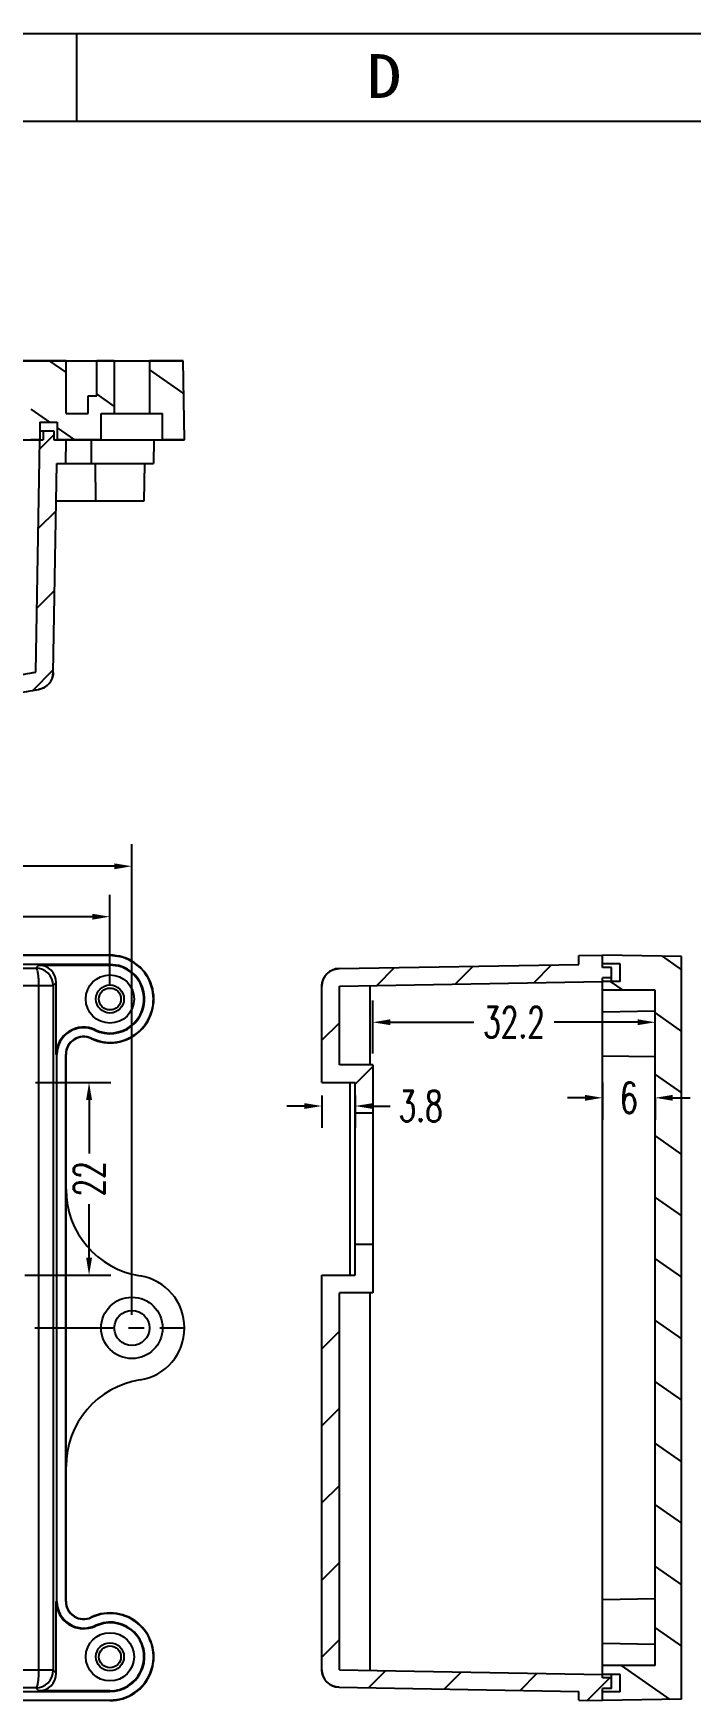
# Model space of a CAD drawing. Header units: millimetres. Extents: x 1001 to 1421, y 392 to 689.
# Drawn here: x 1136 to 1211, y 499.2 to 689.3 of the extents above; entities that cross this region are included whole.
import ezdxf
from ezdxf.enums import TextEntityAlignment as Align

# ---------------------------------------------------------------- set-up
doc = ezdxf.new("R2010")
doc.units = ezdxf.units.MM
doc.linetypes.add('CENTER', pattern=[50.8, 31.75, -6.35, 6.35, -6.35])
doc.layers.add('02___PRT_ALL_AXES', color=7, linetype='Continuous')
doc.styles.add('romans', font='romans.shx', dxfattribs={"width": 0.67, "bigfont": 'fangsong.shx'})
doc.styles.add('TEXTSTYLE_0', font='txt', dxfattribs={"width": 0.8})
doc.dimstyles.new('MSTD', dxfattribs={"dimtxt": 3.5, "dimasz": 2, "dimexe": 2.5, "dimexo": 1.5, "dimgap": 1, "dimtad": 0, "dimdsep": 46, "dimtxsty": 'romans', "dimcen": 0, "dimclrd": 5, "dimclre": 5, "dimclrt": 3, "dimadec": 1, "dimazin": 0, "dimtfac": 0.5, "dimtofl": 0, "dimtmove": 0, "dimatfit": 3, "dimfxl": 1, "dimtolj": 1, "dimarcsym": 0})

# ---------------------------------------------------------------- blocks, each defined once
blk = doc.blocks.new('*D32')
at = {"color": 5, "lineweight": -2}
for p, q in [((1200.93, 569.67), (1200.93, 565.42)), ((1198.93, 567.92), (1196.93, 567.92)), ((1206.93, 567.89), (1206.93, 565.42)), ((1208.93, 567.92), (1210.93, 567.92))]:
    blk.add_line(p, q, dxfattribs=at)
at = {"color": 5}
for points in [[(1198.93, 568.25), (1198.93, 567.58), (1200.93, 567.92)], [(1208.93, 568.25), (1208.93, 567.58), (1206.93, 567.92)]]:
    blk.add_solid(points, dxfattribs=at)
at = {"layer": 'Defpoints', "color": 0}
for p in [(1200.93, 571.17), (1206.93, 569.39), (1206.93, 567.92)]:
    blk.add_point(p, dxfattribs=at)
at = {"color": 3, "insert": (1203.93, 567.92), "char_height": 3.5, "attachment_point": 5, "style": 'romans'}
blk.add_mtext('\\A1;6', dxfattribs=at)
blk = doc.blocks.new('*D33')
at = {"color": 5, "lineweight": -2}
for p, q in [((1174.73, 572.98), (1174.73, 579.03)), ((1206.93, 576.78), (1206.93, 579.03)), ((1176.73, 576.53), (1186.26, 576.53)), ((1204.93, 576.53), (1195.41, 576.53))]:
    blk.add_line(p, q, dxfattribs=at)
at = {"color": 5}
for points in [[(1176.73, 576.87), (1176.73, 576.2), (1174.73, 576.53)], [(1204.93, 576.87), (1204.93, 576.2), (1206.93, 576.53)]]:
    blk.add_solid(points, dxfattribs=at)
at = {"layer": 'Defpoints', "color": 0}
for p in [(1206.93, 576.53), (1206.93, 575.28), (1174.73, 571.48)]:
    blk.add_point(p, dxfattribs=at)
at = {"color": 3, "insert": (1190.83, 576.53), "char_height": 3.5, "attachment_point": 5, "style": 'romans'}
blk.add_mtext('\\A1;32.2', dxfattribs=at)
blk = doc.blocks.new('*D34')
at = {"color": 5, "lineweight": -2}
for p, q in [((1166.93, 566.98), (1164.93, 566.98)), ((1168.93, 568.18), (1168.93, 564.48)), ((1172.73, 568.18), (1172.73, 564.48)), ((1174.73, 566.98), (1176.73, 566.98))]:
    blk.add_line(p, q, dxfattribs=at)
at = {"color": 5}
for points in [[(1166.93, 567.31), (1166.93, 566.65), (1168.93, 566.98)], [(1174.73, 567.31), (1174.73, 566.65), (1172.73, 566.98)]]:
    blk.add_solid(points, dxfattribs=at)
at = {"layer": 'Defpoints', "color": 0}
for p in [(1168.93, 569.68), (1172.73, 569.68), (1172.73, 566.98)]:
    blk.add_point(p, dxfattribs=at)
at = {"color": 3, "insert": (1180.19, 566.98), "char_height": 3.5, "attachment_point": 5, "style": 'romans'}
blk.add_mtext('\\A1;3.8', dxfattribs=at)
blk = doc.blocks.new('*D37')
at = {"color": 5, "lineweight": -2}
for p, q in [((1136.27, 569.68), (1144.89, 569.68)), ((1142.39, 567.68), (1142.39, 561.58)), ((1142.39, 549.68), (1142.39, 555.78)), ((1135.07, 547.68), (1144.89, 547.68))]:
    blk.add_line(p, q, dxfattribs=at)
at = {"color": 5}
for points in [[(1142.06, 567.68), (1142.73, 567.68), (1142.39, 569.68)], [(1142.06, 549.68), (1142.73, 549.68), (1142.39, 547.68)]]:
    blk.add_solid(points, dxfattribs=at)
at = {"layer": 'Defpoints', "color": 0}
for p in [(1134.77, 569.68), (1133.57, 547.68), (1142.39, 547.68)]:
    blk.add_point(p, dxfattribs=at)
at = {"color": 3, "insert": (1142.39, 558.68), "char_height": 3.5, "attachment_point": 5, "rotation": 90, "style": 'romans'}
blk.add_mtext('\\A1;22', dxfattribs=at)
blk = doc.blocks.new('*D40')
at = {"color": 5, "lineweight": -2}
for p, q in [((1042.27, 543.18), (1042.27, 596.82)), ((1147.27, 543.18), (1147.27, 596.82)), ((1044.27, 594.32), (1090.92, 594.32)), ((1145.27, 594.32), (1098.62, 594.32))]:
    blk.add_line(p, q, dxfattribs=at)
at = {"color": 5}
for points in [[(1044.27, 594.65), (1044.27, 593.98), (1042.27, 594.32)], [(1145.27, 594.65), (1145.27, 593.98), (1147.27, 594.32)]]:
    blk.add_solid(points, dxfattribs=at)
at = {"layer": 'Defpoints', "color": 0}
for p in [(1147.27, 594.32), (1042.27, 541.68), (1147.27, 541.68)]:
    blk.add_point(p, dxfattribs=at)
at = {"color": 3, "insert": (1094.77, 594.32), "char_height": 3.5, "attachment_point": 5, "style": 'romans'}
blk.add_mtext('\\A1;105', dxfattribs=at)
blk = doc.blocks.new('*D41')
at = {"color": 5, "lineweight": -2}
for p, q in [((1044.77, 580.68), (1044.77, 591.07)), ((1144.77, 580.68), (1144.77, 591.07)), ((1046.77, 588.57), (1090.92, 588.57)), ((1142.77, 588.57), (1098.62, 588.57))]:
    blk.add_line(p, q, dxfattribs=at)
at = {"color": 5}
for points in [[(1046.77, 588.9), (1046.77, 588.23), (1044.77, 588.57)], [(1142.77, 588.9), (1142.77, 588.23), (1144.77, 588.57)]]:
    blk.add_solid(points, dxfattribs=at)
at = {"layer": 'Defpoints', "color": 0}
for p in [(1144.77, 588.57), (1044.77, 579.18), (1144.77, 579.18)]:
    blk.add_point(p, dxfattribs=at)
at = {"color": 3, "insert": (1094.77, 588.57), "char_height": 3.5, "attachment_point": 5, "style": 'romans'}
blk.add_mtext('\\A1;100', dxfattribs=at)
blk = doc.blocks.new('SUN_6HWZ35TKXU86YGHH1AY77V3D6FJ')
at = {"color": 7, "linetype": 'Continuous'}
for p, q in [((-420, 297), (0, 297)), ((-280, 287), (-280, 297)), ((-410, 287), (-10, 287))]:
    blk.add_line(p, q, dxfattribs=at)
at = {"color": 2, "linetype": 'Continuous', "style": 'TEXTSTYLE_0', "width": 1.2}
blk.add_text('D', height=5, dxfattribs=at).set_placement((-246.98, 289.63), (-242.98, 289.63), align=Align.FIT)

msp = doc.modelspace()

# ---------------------------------------------------------------- hatches: boundary and pattern name
at = {"linetype": 'Continuous'}
h = msp.add_hatch(dxfattribs=at)
h.set_pattern_fill('DEFAULT__2', color=2, scale=5.722362, angle=325, style=0, pattern_type=0)
h.set_pattern_definition([(325, (936.119, 227.357), (3.28221, 4.687484), [])])
edge = h.paths.add_edge_path()
edge.add_line((1153.272, 642.949), (1150.772, 642.949))
edge.add_line((1150.772, 642.949), (1150.772, 645.949))
edge.add_line((1149.272, 645.949), (1150.772, 645.949))
edge.add_line((1149.272, 651.949), (1149.272, 645.949))
edge.add_line((1153.115, 651.949), (1149.272, 651.949))
edge.add_line((1153.272, 642.949), (1153.115, 651.949))
edge = h.paths.add_edge_path()
edge.add_line((1143.772, 642.949), (1138.772, 642.949))
edge.add_line((1138.772, 644.949), (1138.772, 642.949))
edge.add_line((1136.772, 644.949), (1138.772, 644.949))
edge.add_line((1136.772, 644.949), (1136.772, 642.949))
edge.add_line((1136.772, 642.949), (1135.772, 642.949))
edge.add_line((1135.772, 648.949), (1135.772, 642.949))
edge.add_line((1053.772, 648.949), (1135.772, 648.949))
edge.add_line((1053.772, 648.949), (1053.772, 642.949))
edge.add_line((1053.772, 642.949), (1052.772, 642.949))
edge.add_line((1052.772, 644.949), (1052.772, 642.949))
edge.add_line((1050.772, 644.949), (1052.772, 644.949))
edge.add_line((1050.772, 644.949), (1050.772, 642.949))
edge.add_line((1050.772, 642.949), (1045.772, 642.949))
edge.add_line((1045.772, 642.949), (1045.772, 645.949))
edge.add_line((1044.272, 645.949), (1045.772, 645.949))
edge.add_line((1044.272, 651.949), (1044.272, 645.949))
edge.add_line((1046.272, 651.949), (1044.272, 651.949))
edge.add_line((1046.272, 647.949), (1046.272, 651.949))
edge.add_line((1046.272, 647.949), (1047.272, 647.949))
edge.add_line((1047.272, 645.949), (1047.272, 647.949))
edge.add_line((1047.272, 645.949), (1049.772, 645.949))
edge.add_line((1049.772, 645.949), (1049.772, 651.949))
edge.add_line((1139.772, 651.949), (1049.772, 651.949))
edge.add_line((1139.772, 645.949), (1139.772, 651.949))
edge.add_line((1139.772, 645.949), (1142.272, 645.949))
edge.add_line((1142.272, 645.949), (1142.272, 647.949))
edge.add_line((1142.272, 647.949), (1143.272, 647.949))
edge.add_line((1143.272, 647.949), (1143.272, 651.949))
edge.add_line((1145.272, 651.949), (1143.272, 651.949))
edge.add_line((1145.272, 651.949), (1145.272, 645.949))
edge.add_line((1143.772, 645.949), (1145.272, 645.949))
edge.add_line((1143.772, 642.949), (1143.772, 645.949))
edge = h.paths.add_edge_path()
edge.add_line((1038.772, 642.949), (1036.272, 642.949))
edge.add_line((1036.272, 642.949), (1036.43, 651.949))
edge.add_line((1040.272, 651.949), (1036.43, 651.949))
edge.add_line((1040.272, 651.949), (1040.272, 645.949))
edge.add_line((1038.772, 645.949), (1040.272, 645.949))
edge.add_line((1038.772, 642.949), (1038.772, 645.949))
h = msp.add_hatch(dxfattribs=at)
h.set_pattern_fill('B', color=2, scale=6.302161, angle=45, style=0, pattern_type=0)
h.set_pattern_definition([(45, (936.119, 227.357), (-4.4563, 4.4563), [])])
edge = h.paths.add_edge_path()
edge.add_line((1049.82, 640.249), (1050.82, 640.249))
edge.add_line((1049.82, 640.249), (1049.772, 642.949))
edge.add_line((1049.772, 642.949), (1051.172, 642.949))
edge.add_line((1051.172, 643.949), (1051.172, 642.949))
edge.add_line((1051.172, 643.949), (1052.372, 643.949))
edge.add_line((1052.372, 643.949), (1052.372, 642.949))
edge.add_line((1052.372, 642.949), (1052.773, 642.949))
edge.add_line((1053.235, 616.452), (1052.773, 642.949))
edge.add_spline(control_points=[(1053.235, 616.452), (1080.795, 611.77), (1108.75, 611.77), (1136.31, 616.452)], knot_values=[0, 0, 0, 0, 1, 1, 1, 1], weights=[1, 0.9905827, 0.9905827, 1], degree=3, periodic=0)
edge.add_line((1136.31, 616.452), (1136.772, 642.949))
edge.add_line((1136.772, 642.949), (1137.172, 642.949))
edge.add_line((1137.172, 643.949), (1137.172, 642.949))
edge.add_line((1137.172, 643.949), (1138.372, 643.949))
edge.add_line((1138.372, 643.949), (1138.372, 642.949))
edge.add_line((1138.372, 642.949), (1139.772, 642.949))
edge.add_line((1139.725, 640.249), (1139.772, 642.949))
edge.add_line((1138.725, 640.249), (1139.725, 640.249))
edge.add_line((1138.309, 616.417), (1138.725, 640.249))
edge.add_spline(control_points=[(1138.309, 616.417), (1138.292, 615.411), (1137.636, 614.649), (1136.645, 614.48)], knot_values=[0, 0, 0, 0, 1, 1, 1, 1], weights=[1, 0.8464218, 0.8464218, 1], degree=3, periodic=0)
edge.add_spline(control_points=[(1052.9, 614.48), (1080.682, 609.76), (1108.863, 609.76), (1136.645, 614.48)], knot_values=[0, 0, 0, 0, 1, 1, 1, 1], weights=[1, 0.9905827, 0.9905827, 1], degree=3, periodic=0)
edge.add_spline(control_points=[(1051.236, 616.417), (1051.253, 615.411), (1051.909, 614.649), (1052.9, 614.48)], knot_values=[0, 0, 0, 0, 1, 1, 1, 1], weights=[1, 0.8464218, 0.8464218, 1], degree=3, periodic=0)
edge.add_line((1051.236, 616.417), (1050.82, 640.249))
h = msp.add_hatch(dxfattribs=at)
h.set_pattern_fill('A', color=2, scale=6.217345, angle=45, style=0, pattern_type=0)
h.set_pattern_definition([(45, (936.119, 227.357), (-4.39633, 4.39633), [])])
edge = h.paths.add_edge_path()
edge.add_line((1198.234, 499.228), (1198.234, 500.228))
edge.add_line((1170.899, 500.705), (1198.234, 500.228))
edge.add_spline(control_points=[(1170.899, 500.705), (1169.744, 500.725), (1168.934, 501.549), (1168.934, 502.705)], knot_values=[0, 0, 0, 0, 1, 1, 1, 1], weights=[1, 0.8088337, 0.8088337, 1], degree=3, periodic=0)
edge.add_line((1168.934, 502.705), (1168.934, 547.681))
edge.add_line((1168.934, 547.681), (1172.734, 547.681))
edge.add_line((1172.734, 547.681), (1172.734, 551.181))
edge.add_line((1174.734, 551.181), (1172.734, 551.181))
edge.add_line((1174.734, 551.181), (1174.734, 545.681))
edge.add_line((1174.734, 545.681), (1170.934, 545.681))
edge.add_line((1170.934, 502.705), (1170.934, 545.681))
edge.add_line((1170.934, 502.705), (1200.934, 502.181))
edge.add_line((1200.934, 501.781), (1200.934, 502.181))
edge.add_line((1201.934, 501.781), (1200.934, 501.781))
edge.add_line((1201.934, 500.581), (1201.934, 501.781))
edge.add_line((1201.934, 500.581), (1200.934, 500.581))
edge.add_line((1200.934, 499.181), (1200.934, 500.581))
edge.add_line((1198.234, 499.228), (1200.934, 499.181))
edge = h.paths.add_edge_path()
edge.add_line((1198.234, 583.134), (1198.234, 584.134))
edge.add_line((1198.234, 584.134), (1200.934, 584.181))
edge.add_line((1200.934, 582.781), (1200.934, 584.181))
edge.add_line((1201.934, 582.781), (1200.934, 582.781))
edge.add_line((1201.934, 581.581), (1201.934, 582.781))
edge.add_line((1201.934, 581.581), (1200.934, 581.581))
edge.add_line((1200.934, 581.18), (1200.934, 581.581))
edge.add_line((1170.934, 580.657), (1200.934, 581.18))
edge.add_line((1170.934, 571.681), (1170.934, 580.657))
edge.add_line((1174.734, 571.681), (1170.934, 571.681))
edge.add_line((1174.734, 571.681), (1174.734, 566.181))
edge.add_line((1174.734, 566.181), (1172.734, 566.181))
edge.add_line((1172.734, 566.181), (1172.734, 569.681))
edge.add_line((1168.934, 569.681), (1172.734, 569.681))
edge.add_line((1168.934, 569.681), (1168.934, 580.657))
edge.add_spline(control_points=[(1168.934, 580.657), (1168.934, 581.812), (1169.744, 582.636), (1170.899, 582.656)], knot_values=[0, 0, 0, 0, 1, 1, 1, 1], weights=[1, 0.808834, 0.808834, 1], degree=3, periodic=0)
edge.add_line((1170.899, 582.656), (1198.234, 583.134))
h = msp.add_hatch(dxfattribs=at)
h.set_pattern_fill('DEFAULT__1', color=2, scale=5.743187, angle=325, style=0, pattern_type=0)
h.set_pattern_definition([(325, (936.119, 227.357), (3.29416, 4.70454), [])])
edge = h.paths.add_edge_path()
edge.add_line((1200.934, 499.181), (1200.934, 500.181))
edge.add_line((1202.934, 500.181), (1200.934, 500.181))
edge.add_line((1202.934, 500.181), (1202.934, 502.181))
edge.add_line((1202.934, 502.181), (1200.934, 502.181))
edge.add_line((1200.934, 502.181), (1200.934, 503.181))
edge.add_line((1206.934, 503.181), (1200.934, 503.181))
edge.add_line((1206.934, 503.181), (1206.934, 580.181))
edge.add_line((1206.934, 580.181), (1200.934, 580.181))
edge.add_line((1200.934, 580.181), (1200.934, 581.181))
edge.add_line((1202.934, 581.181), (1200.934, 581.181))
edge.add_line((1202.934, 581.181), (1202.934, 583.181))
edge.add_line((1202.934, 583.181), (1200.934, 583.181))
edge.add_line((1200.934, 583.181), (1200.934, 584.181))
edge.add_line((1209.934, 584.024), (1200.934, 584.181))
edge.add_line((1209.934, 499.338), (1209.934, 584.024))
edge.add_line((1209.934, 499.338), (1200.934, 499.181))

# ---------------------------------------------------------------- linework, layer by layer
at = {"color": 7, "linetype": 'Continuous'}
for p, q in [((1036.43, 651.949), (1153.115, 651.949)), ((1139.772, 651.949), (1049.772, 651.949)), ((1139.772, 645.949), (1139.772, 651.949)), ((1139.772, 645.949), (1139.772, 651.949)), ((1143.272, 647.949), (1143.272, 651.949)), ((1145.272, 651.949), (1143.272, 651.949)), ((1143.272, 647.949), (1143.272, 651.949)), ((1145.272, 651.949), (1145.272, 645.949)), ((1145.272, 651.949), (1145.272, 645.949)), ((1149.272, 651.949), (1149.272, 645.949)), ((1153.115, 651.949), (1149.272, 651.949)), ((1149.272, 651.949), (1149.272, 645.949)), ((1153.272, 642.949), (1153.115, 651.949)), ((1153.272, 642.949), (1153.115, 651.949)), ((1142.272, 645.949), (1142.272, 647.949)), ((1142.272, 647.949), (1143.272, 647.949)), ((1142.272, 647.949), (1143.272, 647.949)), ((1142.272, 645.949), (1142.272, 647.949)), ((1136.772, 644.949), (1136.772, 642.949)), ((1136.772, 644.949), (1138.772, 644.949)), ((1136.772, 644.949), (1136.772, 642.949)), ((1136.772, 644.949), (1138.772, 644.949)), ((1138.772, 644.949), (1138.772, 642.949)), ((1138.772, 644.949), (1138.772, 642.949)), ((1139.772, 645.949), (1142.272, 645.949)), ((1139.772, 645.949), (1142.272, 645.949)), ((1143.772, 642.949), (1143.772, 645.949)), ((1143.772, 645.949), (1150.772, 645.949)), ((1143.772, 642.949), (1143.772, 645.949)), ((1143.772, 645.949), (1145.272, 645.949)), ((1149.272, 645.949), (1150.772, 645.949)), ((1150.772, 642.949), (1150.772, 645.949)), ((1150.772, 642.949), (1150.772, 645.949)), ((1052.372, 642.949), (1137.172, 642.949)), ((1136.772, 642.949), (1135.772, 642.949)), ((1136.31, 616.452), (1136.772, 642.949)), ((1136.31, 616.452), (1136.772, 642.949)), ((1136.772, 643.949), (1138.372, 643.949)), ((1136.772, 642.949), (1137.172, 642.949)), ((1137.172, 643.949), (1137.172, 642.949)), ((1137.172, 643.949), (1138.372, 643.949)), ((1137.172, 643.949), (1137.172, 642.949)), ((1138.372, 643.949), (1138.372, 642.949)), ((1138.372, 643.949), (1138.372, 642.949)), ((1138.372, 642.949), (1153.272, 642.949)), ((1138.372, 642.949), (1139.772, 642.949)), ((1143.772, 642.949), (1138.772, 642.949)), ((1139.725, 640.249), (1139.772, 642.949)), ((1139.725, 640.249), (1139.772, 642.949)), ((1142.63, 642.949), (1142.65, 640.249)), ((1149.772, 642.949), (1149.725, 640.249)), ((1153.272, 642.949), (1150.772, 642.949)), ((1138.309, 616.417), (1138.725, 640.249)), ((1138.309, 616.417), (1138.725, 640.249)), ((1138.725, 640.249), (1149.725, 640.249)), ((1138.725, 640.249), (1139.725, 640.249)), ((1143.078, 640.249), (1143.111, 635.949)), ((1148.725, 640.249), (1148.65, 635.949)), ((1148.65, 635.949), (1138.65, 635.949)), ((1144.772, 584.181), (1044.772, 584.181)), ((1144.772, 584.134), (1044.772, 584.134)), ((1144.772, 584.181), (1144.772, 584.134)), ((1145.955, 584.039), (1144.772, 584.181)), ((1145.944, 583.993), (1144.772, 584.134)), ((1198.234, 584.134), (1200.934, 584.181)), ((1198.234, 584.134), (1200.934, 584.181)), ((1198.234, 583.134), (1198.234, 584.134)), ((1198.234, 583.134), (1198.234, 584.134)), ((1209.934, 584.024), (1200.934, 584.181)), ((1200.934, 582.781), (1200.934, 584.181)), ((1209.934, 584.024), (1200.934, 584.181)), ((1200.934, 583.181), (1200.934, 584.181)), ((1200.934, 582.781), (1200.934, 584.181)), ((1209.934, 499.338), (1209.934, 584.024)), ((1209.934, 499.338), (1209.934, 584.024)), ((1144.772, 583.134), (1044.772, 583.134)), ((1136.31, 582.718), (1136.651, 583.059)), ((1136.651, 583.059), (1144.772, 583.059)), ((1144.772, 583.134), (1144.772, 583.059)), ((1145.773, 583.005), (1144.772, 583.134)), ((1145.754, 582.932), (1144.772, 583.059)), ((1170.899, 582.656), (1198.234, 583.134)), ((1170.899, 582.656), (1198.234, 583.134)), ((1202.934, 583.181), (1200.934, 583.181)), ((1202.934, 583.181), (1200.934, 583.181)), ((1201.934, 582.781), (1200.934, 582.781)), ((1201.934, 582.781), (1200.934, 582.781)), ((1201.934, 581.181), (1201.934, 582.781)), ((1201.934, 581.581), (1201.934, 582.781)), ((1202.934, 581.181), (1202.934, 583.181)), ((1202.934, 581.181), (1202.934, 583.181)), ((1136.645, 580.718), (1136.645, 502.644)), ((1136.645, 580.718), (1138.309, 580.718)), ((1138.309, 580.718), (1138.65, 581.059)), ((1138.309, 580.718), (1138.309, 502.644)), ((1138.65, 572.856), (1138.65, 581.059)), ((1168.934, 569.681), (1168.934, 580.657)), ((1168.934, 569.681), (1168.934, 580.657)), ((1170.934, 580.657), (1200.934, 581.18)), ((1170.934, 580.657), (1200.934, 581.18)), ((1170.934, 571.681), (1170.934, 580.657)), ((1170.934, 571.681), (1170.934, 580.657)), ((1174.438, 571.681), (1174.438, 580.718)), ((1201.934, 581.581), (1200.934, 581.581)), ((1200.934, 501.781), (1200.934, 581.581)), ((1200.934, 581.18), (1200.934, 581.581)), ((1201.934, 581.581), (1200.934, 581.581)), ((1202.934, 581.181), (1200.934, 581.181)), ((1202.934, 581.181), (1200.934, 581.181)), ((1200.934, 580.181), (1200.934, 581.181)), ((1206.934, 580.181), (1200.934, 580.181)), ((1206.934, 580.181), (1200.934, 580.181)), ((1206.934, 503.181), (1206.934, 580.181)), ((1206.934, 503.181), (1206.934, 580.181)), ((1206.934, 577.785), (1200.934, 577.681)), ((1142.63, 574.663), (1142.65, 574.706)), ((1143.759, 574.284), (1142.63, 574.663)), ((1143.078, 575.609), (1143.111, 575.677)), ((1138.725, 572.856), (1138.65, 572.856)), ((1138.725, 510.505), (1138.725, 572.856)), ((1139.725, 510.505), (1139.725, 572.856)), ((1139.772, 572.856), (1139.725, 572.856)), ((1139.772, 510.505), (1139.772, 572.856)), ((1206.934, 572.576), (1200.934, 572.681)), ((1174.734, 571.681), (1170.934, 571.681)), ((1174.734, 571.681), (1170.934, 571.681)), ((1174.734, 571.681), (1174.734, 545.681)), ((1174.734, 571.681), (1174.734, 566.181)), ((1168.934, 569.681), (1172.734, 569.681)), ((1168.934, 569.681), (1172.734, 569.681)), ((1172.155, 547.681), (1172.155, 569.681)), ((1172.734, 547.681), (1172.734, 569.681)), ((1172.734, 566.181), (1172.734, 569.681)), ((1174.734, 566.181), (1172.734, 566.181)), ((1174.734, 566.181), (1172.734, 566.181)), ((1174.734, 551.181), (1172.734, 551.181)), ((1174.734, 551.181), (1172.734, 551.181)), ((1172.734, 547.681), (1172.734, 551.181)), ((1174.734, 551.181), (1174.734, 545.681)), ((1168.934, 547.681), (1172.734, 547.681)), ((1168.934, 502.705), (1168.934, 547.681)), ((1168.934, 547.681), (1172.734, 547.681)), ((1168.934, 502.705), (1168.934, 547.681)), ((1174.734, 545.681), (1170.934, 545.681)), ((1170.934, 502.705), (1170.934, 545.681)), ((1170.934, 502.705), (1170.934, 545.681)), ((1174.734, 545.681), (1170.934, 545.681)), ((1174.438, 502.644), (1174.438, 545.681)), ((1138.65, 502.303), (1138.65, 510.505)), ((1138.725, 510.505), (1138.65, 510.505)), ((1139.772, 510.505), (1139.725, 510.505)), ((1206.934, 510.785), (1200.934, 510.681)), ((1143.759, 509.077), (1142.63, 508.698)), ((1142.63, 508.698), (1142.65, 508.656)), ((1143.769, 509.031), (1142.65, 508.656)), ((1144.038, 508.065), (1143.078, 507.752)), ((1143.078, 507.752), (1143.111, 507.684)), ((1144.052, 507.991), (1143.111, 507.684)), ((1206.934, 505.576), (1200.934, 505.681)), ((1138.309, 502.644), (1136.645, 502.644)), ((1138.309, 502.644), (1138.65, 502.303)), ((1170.934, 502.705), (1200.934, 502.181)), ((1170.934, 502.705), (1200.934, 502.181)), ((1206.934, 503.181), (1200.934, 503.181)), ((1206.934, 503.181), (1200.934, 503.181)), ((1200.934, 502.181), (1200.934, 503.181)), ((1202.934, 502.181), (1200.934, 502.181)), ((1202.934, 502.181), (1200.934, 502.181)), ((1200.934, 501.781), (1200.934, 502.181)), ((1201.934, 500.581), (1201.934, 502.181)), ((1202.934, 500.181), (1202.934, 502.181)), ((1202.934, 500.181), (1202.934, 502.181)), ((1044.772, 500.228), (1144.772, 500.228)), ((1136.31, 500.644), (1136.651, 500.303)), ((1144.772, 500.303), (1136.651, 500.303)), ((1144.772, 500.228), (1144.772, 500.303)), ((1170.899, 500.705), (1198.234, 500.228)), ((1170.899, 500.705), (1198.234, 500.228)), ((1198.234, 499.228), (1198.234, 500.228)), ((1198.234, 499.228), (1198.234, 500.228)), ((1201.934, 501.781), (1200.934, 501.781)), ((1201.934, 501.781), (1200.934, 501.781)), ((1200.934, 499.181), (1200.934, 500.581)), ((1201.934, 500.581), (1200.934, 500.581)), ((1200.934, 499.181), (1200.934, 500.581)), ((1201.934, 500.581), (1200.934, 500.581)), ((1202.934, 500.181), (1200.934, 500.181)), ((1202.934, 500.181), (1200.934, 500.181)), ((1200.934, 499.181), (1200.934, 500.181)), ((1201.934, 500.581), (1201.934, 501.781)), ((1044.772, 499.228), (1144.772, 499.228)), ((1144.772, 499.181), (1044.772, 499.181)), ((1145.955, 499.323), (1144.772, 499.181)), ((1144.772, 499.181), (1144.772, 499.228)), ((1198.234, 499.228), (1200.934, 499.181)), ((1198.234, 499.228), (1200.934, 499.181)), ((1209.934, 499.338), (1200.934, 499.181)), ((1209.934, 499.338), (1200.934, 499.181))]:
    msp.add_line(p, q, dxfattribs=at)
at = {"color": 1, "linetype": 'CENTER', "ltscale": 0.280992}
msp.add_line((1036.272, 541.681), (1153.272, 541.681), dxfattribs=at)
at = {"color": 7, "linetype": 'Continuous'}
for centre, radius in [((1144.772, 579.181), 2.75), ((1144.772, 579.181), 1.6), ((1144.772, 579.181), 1.25), ((1144.772, 504.181), 2.75), ((1144.772, 504.181), 1.6), ((1144.772, 504.181), 1.25)]:
    msp.add_circle(centre, radius, dxfattribs=at)
for centre, radius, start, end in [((1094.772, 860.949), 248, 260.35816, 279.64184), ((1136.31, 616.452), 2, 279.64184, 359), ((1094.772, 860.949), 250, 260.35816, 279.64184), ((1144.772, 579.181), 5, 244.62307, 90), ((1144.772, 579.181), 4.953, 244.62307, 76.31376), ((1094.899, 14608.909), 14026.253, 269.9994835, 270.1691593), ((1136.309, 580.717), 2, 0.02094, 89.97906), ((1144.772, 579.181), 3.953, 244.62307, 75.33037), ((1144.772, 579.181), 3.878, 244.62307, 75.33062), ((1170.934, 580.657), 2, 91.00008, 180), ((1094.899, 14834.836), 14254.179, 269.9994904, 270.1677995), ((1141.772, 572.856), 3.122, 64.62307, 180), ((1141.772, 572.856), 3.047, 64.62307, 180), ((1141.772, 572.856), 2.047, 64.62307, 180), ((1141.772, 572.856), 2, 64.62307, 180), ((1149.772, 557.484), 10, 180, 261.0107), ((1147.272, 541.681), 6, 278.9893, 81.0107), ((1149.772, 525.877), 10, 98.9893, 180), ((1141.772, 510.505), 3.122, 180, 295.37693), ((1141.772, 510.505), 3.047, 180, 295.37693), ((1141.772, 510.505), 2.047, 180, 295.37693), ((1141.772, 510.505), 2, 180, 295.37693), ((1144.772, 504.181), 5, 270, 115.37693), ((1144.772, 504.181), 4.953, 270, 101.6907), ((1144.772, 504.181), 3.953, 270, 100.70731), ((1144.772, 504.181), 3.878, 270, 100.70755), ((1094.897, -13754.321), 14257.026, 89.8322268, 90.0005023), ((1136.309, 502.644), 2, 270.02094, 359.97906), ((1170.934, 502.705), 2, 180, 268.99999), ((1094.897, -13528.5), 14029.205, 89.8308685, 90.0005086)]:
    msp.add_arc(centre, radius, start, end, dxfattribs=at)
for centre, major_axis in [((1136.65, 581.058), (1.415, 1.415)), ((1136.65, 502.303), (1.415, -1.415))]:
    msp.add_ellipse(centre, major_axis=major_axis, ratio=0.9996955, start_param=-0.7852459, end_param=0.7852459, dxfattribs=at)
for points, start_tangent, end_tangent in [([(1053.235, 616.452), (1055.798, 616.03), (1058.367, 615.635), (1060.942, 615.267), (1063.523, 614.925), (1066.109, 614.611), (1068.699, 614.323), (1071.294, 614.062), (1073.893, 613.829), (1076.496, 613.623), (1079.101, 613.444), (1081.709, 613.293), (1084.319, 613.169), (1086.931, 613.073), (1089.544, 613.004), (1092.158, 612.962), (1094.772, 612.949), (1097.387, 612.962), (1100.001, 613.004), (1102.614, 613.073), (1105.226, 613.169), (1107.836, 613.293), (1110.444, 613.444), (1113.049, 613.623), (1115.652, 613.829), (1118.25, 614.062), (1120.845, 614.323), (1123.436, 614.611), (1126.022, 614.925), (1128.603, 615.267), (1131.178, 615.635), (1133.747, 616.03), (1136.31, 616.452)], (0.985874, -0.1674887), (0.985874, 0.1674887)), ([(1138.309, 616.417), (1138.308, 616.377), (1138.306, 616.337), (1138.304, 616.296), (1138.3, 616.255), (1138.296, 616.214), (1138.29, 616.173), (1138.284, 616.132), (1138.277, 616.091), (1138.269, 616.05), (1138.26, 616.008), (1138.25, 615.967), (1138.239, 615.925), (1138.227, 615.884), (1138.215, 615.843), (1138.201, 615.801), (1138.186, 615.76), (1138.171, 615.719), (1138.154, 615.679), (1138.137, 615.638), (1138.118, 615.598), (1138.099, 615.558), (1138.079, 615.519), (1138.057, 615.479), (1138.035, 615.441), (1138.012, 615.402), (1137.988, 615.364), (1137.963, 615.327), (1137.938, 615.29), (1137.911, 615.254), (1137.884, 615.218), (1137.855, 615.183), (1137.826, 615.148), (1137.797, 615.114), (1137.766, 615.081), (1137.735, 615.049), (1137.703, 615.017), (1137.67, 614.986), (1137.637, 614.956), (1137.603, 614.926), (1137.569, 614.898), (1137.534, 614.87), (1137.498, 614.843), (1137.462, 614.817), (1137.425, 614.792), (1137.388, 614.768), (1137.351, 614.744), (1137.313, 614.722), (1137.275, 614.7), (1137.237, 614.68), (1137.198, 614.66), (1137.159, 614.641), (1137.12, 614.623), (1137.081, 614.606), (1137.041, 614.59), (1137.002, 614.575), (1136.962, 614.561), (1136.922, 614.548), (1136.882, 614.536), (1136.843, 614.524), (1136.803, 614.514), (1136.763, 614.504), (1136.724, 614.495), (1136.684, 614.487), (1136.645, 614.48)], (-0.0174524, -0.9998477), (-0.985874, -0.1674887)), ([(1052.9, 614.48), (1055.484, 614.055), (1058.074, 613.657), (1060.669, 613.286), (1063.271, 612.941), (1065.878, 612.624), (1068.489, 612.334), (1071.105, 612.071), (1073.725, 611.836), (1076.348, 611.628), (1078.974, 611.448), (1081.603, 611.296), (1084.235, 611.171), (1086.868, 611.074), (1089.502, 611.004), (1092.137, 610.962), (1094.772, 610.949), (1097.408, 610.962), (1100.043, 611.004), (1102.677, 611.074), (1105.31, 611.171), (1107.941, 611.296), (1110.57, 611.448), (1113.197, 611.628), (1115.82, 611.836), (1118.44, 612.071), (1121.056, 612.334), (1123.667, 612.624), (1126.274, 612.941), (1128.875, 613.286), (1131.471, 613.657), (1134.061, 614.055), (1136.645, 614.48)], (0.985874, -0.1674887), (0.985874, 0.1674887)), ([(1136.31, 582.718), (1136.412, 582.611), (1136.505, 582.324), (1136.578, 581.882), (1136.627, 581.329), (1136.645, 580.718)], (0.9947536, -0.1022999), (0.0030826, -0.9999952)), ([(1168.934, 580.657), (1168.935, 580.701), (1168.936, 580.745), (1168.939, 580.79), (1168.942, 580.835), (1168.947, 580.88), (1168.952, 580.926), (1168.959, 580.971), (1168.967, 581.017), (1168.976, 581.063), (1168.986, 581.109), (1168.997, 581.156), (1169.01, 581.202), (1169.024, 581.248), (1169.039, 581.294), (1169.055, 581.34), (1169.072, 581.386), (1169.09, 581.431), (1169.11, 581.477), (1169.131, 581.522), (1169.153, 581.567), (1169.176, 581.611), (1169.201, 581.655), (1169.227, 581.698), (1169.254, 581.741), (1169.282, 581.783), (1169.311, 581.825), (1169.341, 581.866), (1169.372, 581.906), (1169.405, 581.945), (1169.438, 581.984), (1169.472, 582.022), (1169.508, 582.059), (1169.544, 582.095), (1169.581, 582.13), (1169.619, 582.164), (1169.658, 582.197), (1169.698, 582.229), (1169.738, 582.26), (1169.779, 582.29), (1169.821, 582.318), (1169.863, 582.346), (1169.906, 582.372), (1169.95, 582.398), (1169.994, 582.422), (1170.038, 582.445), (1170.083, 582.466), (1170.128, 582.487), (1170.173, 582.506), (1170.218, 582.524), (1170.264, 582.541), (1170.31, 582.557), (1170.356, 582.571), (1170.402, 582.585), (1170.448, 582.597), (1170.494, 582.608), (1170.539, 582.617), (1170.585, 582.626), (1170.631, 582.634), (1170.676, 582.64), (1170.721, 582.645), (1170.766, 582.65), (1170.811, 582.653), (1170.855, 582.655), (1170.899, 582.656)], (0, 1), (0.9998477, 0.0174538)), ([(1136.645, 502.644), (1136.627, 502.032), (1136.578, 501.479), (1136.505, 501.038), (1136.412, 500.75), (1136.31, 500.644)], (0.0117126, -0.9999314), (-0.9928694, -0.1192072)), ([(1170.899, 500.705), (1170.855, 500.706), (1170.811, 500.709), (1170.766, 500.712), (1170.721, 500.716), (1170.676, 500.721), (1170.631, 500.728), (1170.585, 500.735), (1170.539, 500.744), (1170.494, 500.754), (1170.448, 500.765), (1170.402, 500.777), (1170.356, 500.79), (1170.31, 500.805), (1170.264, 500.82), (1170.218, 500.837), (1170.173, 500.855), (1170.128, 500.875), (1170.083, 500.895), (1170.038, 500.917), (1169.994, 500.94), (1169.95, 500.964), (1169.906, 500.989), (1169.863, 501.016), (1169.821, 501.043), (1169.779, 501.072), (1169.738, 501.102), (1169.698, 501.133), (1169.658, 501.165), (1169.619, 501.198), (1169.581, 501.232), (1169.544, 501.267), (1169.508, 501.303), (1169.472, 501.34), (1169.438, 501.378), (1169.405, 501.416), (1169.372, 501.456), (1169.341, 501.496), (1169.311, 501.537), (1169.282, 501.578), (1169.254, 501.621), (1169.227, 501.664), (1169.201, 501.707), (1169.176, 501.751), (1169.153, 501.795), (1169.131, 501.84), (1169.11, 501.885), (1169.09, 501.93), (1169.072, 501.976), (1169.055, 502.021), (1169.039, 502.067), (1169.024, 502.114), (1169.01, 502.16), (1168.997, 502.206), (1168.986, 502.252), (1168.976, 502.298), (1168.967, 502.344), (1168.959, 502.39), (1168.952, 502.436), (1168.947, 502.481), (1168.942, 502.527), (1168.939, 502.572), (1168.936, 502.616), (1168.935, 502.661), (1168.934, 502.705)], (-0.9998477, 0.0174525), (0, 1))]:
    msp.add_spline(points, degree=3, dxfattribs=dict(at, start_tangent=start_tangent, end_tangent=end_tangent))
at = {"layer": '02___PRT_ALL_AXES', "color": 7, "linetype": 'Continuous'}
for radius in [3.5, 2]:
    msp.add_circle((1147.272, 541.681), radius, dxfattribs=at)

# ---------------------------------------------------------------- block references
msp.add_blockref('SUN_6HWZ35TKXU86YGHH1AY77V3D6FJ', (1421.002, 392.289))

# ---------------------------------------------------------------- dimensions: what is measured, and where the dimension line sits
for base, p1, p2, picture, middle in [((1147.272, 594.318), (1042.272, 541.681), (1147.272, 541.681), '*D40', (1094.772, 594.318)), ((1144.772, 588.567), (1044.772, 579.181), (1144.772, 579.181), '*D41', (1094.772, 588.567)), ((1206.934, 576.533), (1174.734, 571.484), (1206.934, 575.285), '*D33', (1190.834, 576.533)), ((1172.734, 566.979), (1168.934, 569.681), (1172.734, 569.681), '*D34', (1180.191, 566.979))]:
    dim = msp.add_linear_dim(base=base, p1=p1, p2=p2, dimstyle='MSTD')
    dim.commit()
    dim.dimension.update_dxf_attribs({"geometry": picture, "text_midpoint": middle})
dim = msp.add_linear_dim(base=(1206.934, 567.917), p1=(1200.934, 571.173), p2=(1206.934, 569.393), dimstyle='MSTD')
dim.commit()
dim.dimension.update_dxf_attribs({"geometry": '*D32', "text_midpoint": (1203.934, 567.917), "dimtype": 160})
dim = msp.add_linear_dim(base=(1142.392, 547.681), p1=(1134.772, 569.681), p2=(1133.569, 547.681), angle=90, dimstyle='MSTD')
dim.commit()
dim.dimension.update_dxf_attribs({"geometry": '*D37', "text_midpoint": (1142.392, 558.681), "dimtype": 160})

doc.saveas('drawing.dxf')
